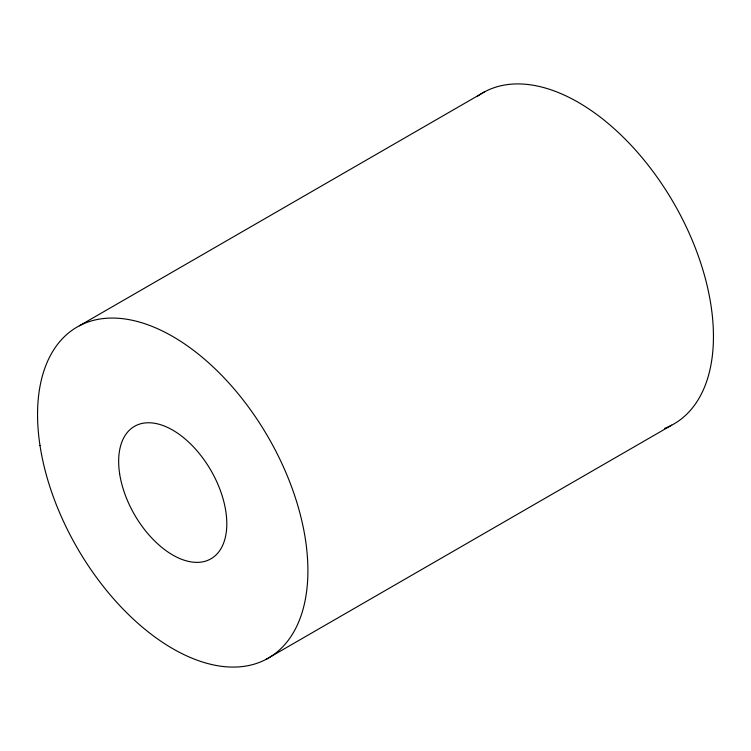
<?xml version="1.0" encoding="UTF-8"?>
<svg xmlns="http://www.w3.org/2000/svg" width="751" height="751" viewBox="0 0 751 751"><rect width="100%" height="100%" fill="white"/><g stroke="black" fill="none" stroke-linecap="round" stroke-linejoin="round"><path stroke-width="1.13" d="M79.315 325.812L484.855 91.678M266.145 659.322L671.685 425.188M477.016 96.56A191.176 110.378 60 0 1 675.309 205.783A191.176 110.378 60 0 1 664.691 428.352M119.634 473.731A76.471 44.149 60 0 0 208.14 560.199A76.471 44.149 60 0 0 190.416 443.775A76.471 44.149 60 0 0 119.634 473.731M39.991 445.474A191.176 110.378 60 0 0 261.254 661.64A191.176 110.378 60 0 0 216.945 370.59A191.176 110.378 60 0 0 39.991 445.474"/></g></svg>
